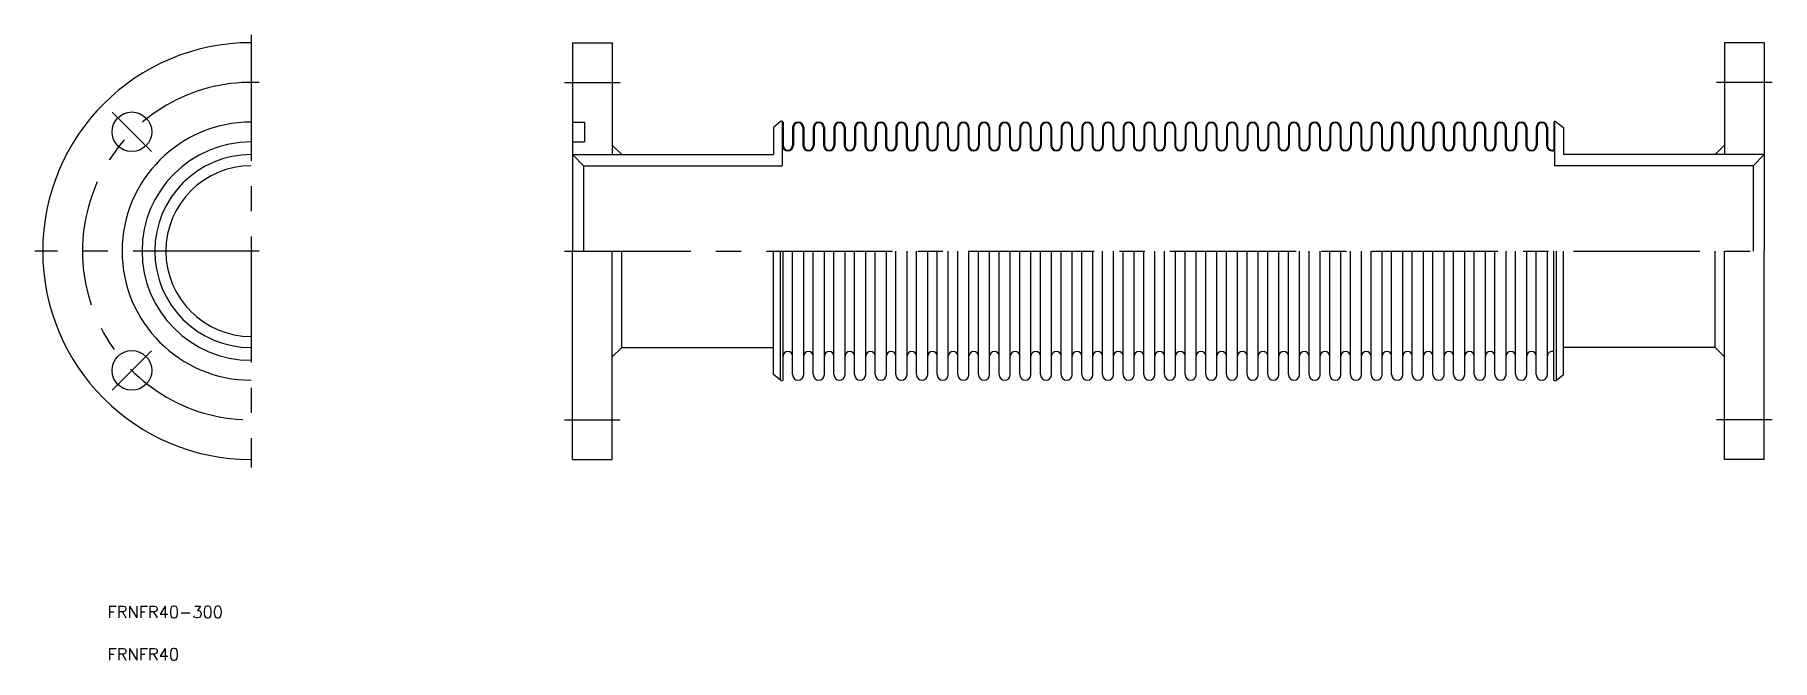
# Model space of a CAD drawing. Extents: x -55 to 383, y -103 to 55.
import ezdxf

# ---------------------------------------------------------------- set-up
doc = ezdxf.new("R2010")
doc.units = 0
doc.linetypes.add('CENTER', pattern=[50.8, 31.75, -6.35, 6.35, -6.35])
doc.layers.get('0').update_dxf_attribs({"linetype": 'CONTINUOUS'})
doc.layers.add('CENTER', color=1, linetype='CENTER')
doc.styles.get("Standard").update_dxf_attribs({"font": 'txt.shx', "height": 3, "bigfont": 'bigfont.shx'})

msp = doc.modelspace()

# ---------------------------------------------------------------- linework, layer by layer
at = {"color": 7, "linetype": 'CONTINUOUS'}
for p, q in [((80.87, 52.5), (80.87, 0)), ((80.87, 52.5), (90.87, 52.5)), ((90.87, 52.5), (90.87, 24.3)), ((370.87, 52.5), (370.87, 24.3)), ((380.87, 52.5), (370.87, 52.5)), ((380.87, 52.5), (380.87, 0)), ((380.87, 52.5), (380.87, 0)), ((80.87, 32.5), (83.87, 32.5)), ((83.87, 32.5), (83.87, 27.5)), ((133.19, 32.65), (131.43, 31.11)), ((131.43, 31.11), (131.43, 24.3)), ((133.67, 32.63), (133.67, 21.5)), ((133.87, 32.5), (133.87, 26.65)), ((136.27, 31.1), (136.27, 26.65)), ((136.47, 31.1), (136.47, 26.65)), ((138.87, 31.1), (138.87, 26.65)), ((139.07, 31.1), (139.07, 26.65)), ((141.47, 31.1), (141.47, 26.65)), ((141.67, 31.1), (141.67, 26.65)), ((144.07, 31.1), (144.07, 26.65)), ((144.27, 31.1), (144.27, 26.65)), ((146.67, 31.1), (146.67, 26.65)), ((146.87, 31.1), (146.87, 26.65)), ((149.27, 31.1), (149.27, 26.65)), ((149.47, 31.1), (149.47, 26.65)), ((151.87, 31.1), (151.87, 26.65)), ((152.07, 31.1), (152.07, 26.65)), ((154.47, 31.1), (154.47, 26.65)), ((154.67, 31.1), (154.67, 26.65)), ((157.07, 31.1), (157.07, 26.65)), ((157.27, 31.1), (157.27, 26.65)), ((159.67, 31.1), (159.67, 26.65)), ((159.87, 31.1), (159.87, 26.65)), ((162.27, 31.1), (162.27, 26.65)), ((162.47, 31.1), (162.47, 26.65)), ((164.87, 31.1), (164.87, 26.65)), ((165.07, 31.1), (165.07, 26.65)), ((167.47, 31.1), (167.47, 26.65)), ((167.67, 31.1), (167.67, 26.65)), ((170.07, 31.1), (170.07, 26.65)), ((170.27, 31.1), (170.27, 26.65)), ((172.67, 31.1), (172.67, 26.65)), ((172.87, 31.1), (172.87, 26.65)), ((175.27, 31.1), (175.27, 26.65)), ((175.47, 31.1), (175.47, 26.65)), ((177.87, 31.1), (177.87, 26.65)), ((178.07, 31.1), (178.07, 26.65)), ((180.47, 31.1), (180.47, 26.65)), ((180.67, 31.1), (180.67, 26.65)), ((183.07, 31.1), (183.07, 26.65)), ((183.27, 31.1), (183.27, 26.65)), ((185.67, 31.1), (185.67, 26.65)), ((185.87, 31.1), (185.87, 26.65)), ((188.27, 31.1), (188.27, 26.65)), ((188.47, 31.1), (188.47, 26.65)), ((190.87, 31.1), (190.87, 26.65)), ((191.07, 31.1), (191.07, 26.65)), ((193.47, 31.1), (193.47, 26.65)), ((193.67, 31.1), (193.67, 26.65)), ((196.07, 31.1), (196.07, 26.65)), ((196.27, 31.1), (196.27, 26.65)), ((198.67, 31.1), (198.67, 26.65)), ((198.87, 31.1), (198.87, 26.65)), ((201.27, 31.1), (201.27, 26.65)), ((201.47, 31.1), (201.47, 26.65)), ((203.87, 31.1), (203.87, 26.65)), ((204.07, 31.1), (204.07, 26.65)), ((206.47, 31.1), (206.47, 26.65)), ((206.67, 31.1), (206.67, 26.65)), ((209.07, 31.1), (209.07, 26.65)), ((209.27, 31.1), (209.27, 26.65)), ((211.67, 31.1), (211.67, 26.65)), ((211.87, 31.1), (211.87, 26.65)), ((214.27, 31.1), (214.27, 26.65)), ((214.47, 31.1), (214.47, 26.65)), ((216.87, 31.1), (216.87, 26.65)), ((217.07, 31.1), (217.07, 26.65)), ((219.47, 31.1), (219.47, 26.65)), ((219.67, 31.1), (219.67, 26.65)), ((222.07, 31.1), (222.07, 26.65)), ((222.27, 31.1), (222.27, 26.65)), ((224.67, 31.1), (224.67, 26.65)), ((224.87, 31.1), (224.87, 26.65)), ((227.27, 31.1), (227.27, 26.65)), ((227.47, 31.1), (227.47, 26.65)), ((229.87, 31.1), (229.87, 26.65)), ((230.07, 31.1), (230.07, 26.65)), ((232.47, 31.1), (232.47, 26.65)), ((232.67, 31.1), (232.67, 26.65)), ((235.07, 31.1), (235.07, 26.65)), ((235.27, 31.1), (235.27, 26.65)), ((237.67, 31.1), (237.67, 26.65)), ((237.87, 31.1), (237.87, 26.65)), ((240.27, 31.1), (240.27, 26.65)), ((240.47, 31.1), (240.47, 26.65)), ((242.87, 31.1), (242.87, 26.65)), ((243.07, 31.1), (243.07, 26.65)), ((245.47, 31.1), (245.47, 26.65)), ((245.67, 31.1), (245.67, 26.65)), ((248.07, 31.1), (248.07, 26.65)), ((248.27, 31.1), (248.27, 26.65)), ((250.67, 31.1), (250.67, 26.65)), ((250.87, 31.1), (250.87, 26.65)), ((253.27, 31.1), (253.27, 26.65)), ((253.47, 31.1), (253.47, 26.65)), ((255.87, 31.1), (255.87, 26.65)), ((256.07, 31.1), (256.07, 26.65)), ((258.47, 31.1), (258.47, 26.65)), ((258.67, 31.1), (258.67, 26.65)), ((261.07, 31.1), (261.07, 26.65)), ((261.27, 31.1), (261.27, 26.65)), ((263.67, 31.1), (263.67, 26.65)), ((263.87, 31.1), (263.87, 26.65)), ((266.27, 31.1), (266.27, 26.65)), ((266.47, 31.1), (266.47, 26.65)), ((268.87, 31.1), (268.87, 26.65)), ((269.07, 31.1), (269.07, 26.65)), ((271.47, 31.1), (271.47, 26.65)), ((271.67, 31.1), (271.67, 26.65)), ((274.07, 31.1), (274.07, 26.65)), ((274.27, 31.1), (274.27, 26.65)), ((276.67, 31.1), (276.67, 26.65)), ((276.87, 31.1), (276.87, 26.65)), ((279.27, 31.1), (279.27, 26.65)), ((279.47, 31.1), (279.47, 26.65)), ((281.87, 31.1), (281.87, 26.65)), ((282.07, 31.1), (282.07, 26.65)), ((284.47, 31.1), (284.47, 26.65)), ((284.67, 31.1), (284.67, 26.65)), ((287.07, 31.1), (287.07, 26.65)), ((287.27, 31.1), (287.27, 26.65)), ((289.67, 31.1), (289.67, 26.65)), ((289.87, 31.1), (289.87, 26.65)), ((292.27, 31.1), (292.27, 26.65)), ((292.47, 31.1), (292.47, 26.65)), ((294.87, 31.1), (294.87, 26.65)), ((295.07, 31.1), (295.07, 26.65)), ((297.47, 31.1), (297.47, 26.65)), ((297.67, 31.1), (297.67, 26.65)), ((300.07, 31.1), (300.07, 26.65)), ((300.27, 31.1), (300.27, 26.65)), ((302.67, 31.1), (302.67, 26.65)), ((302.87, 31.1), (302.87, 26.65)), ((305.27, 31.1), (305.27, 26.65)), ((305.47, 31.1), (305.47, 26.65)), ((307.87, 31.1), (307.87, 26.65)), ((308.07, 31.1), (308.07, 26.65)), ((310.47, 31.1), (310.47, 26.65)), ((310.67, 31.1), (310.67, 26.65)), ((313.07, 31.1), (313.07, 26.65)), ((313.27, 31.1), (313.27, 26.65)), ((315.67, 31.1), (315.67, 26.65)), ((315.87, 31.1), (315.87, 26.65)), ((318.27, 31.1), (318.27, 26.65)), ((318.47, 31.1), (318.47, 26.65)), ((320.87, 31.1), (320.87, 26.65)), ((321.07, 31.1), (321.07, 26.65)), ((323.47, 31.1), (323.47, 26.65)), ((323.67, 31.1), (323.67, 26.65)), ((326.07, 31.1), (326.07, 26.65)), ((326.27, 31.1), (326.27, 26.65)), ((327.87, 32.5), (327.87, 25.52)), ((328.07, 32.63), (328.07, 21.5)), ((328.07, 32.5), (328.07, 25.35)), ((328.56, 32.5), (330.31, 31.11)), ((328.56, 32.5), (330.31, 31.11)), ((330.31, 31.11), (330.31, 30.34)), ((330.31, 31.11), (330.31, 24.3)), ((80.87, 27.5), (83.87, 27.5)), ((90.87, 26.66), (93.26, 24.3)), ((370.87, 26.66), (368.49, 24.3)), ((80.87, 24.3), (131.43, 24.3)), ((80.87, 24.3), (83.67, 21.5)), ((380.87, 24.3), (330.31, 24.3)), ((380.87, 24.3), (378.07, 21.5)), ((83.67, 21.5), (83.67, 0)), ((83.67, 21.5), (133.67, 21.5)), ((378.07, 21.5), (328.07, 21.5)), ((378.07, 21.5), (378.07, 0)), ((80.87, -52.5), (80.87, 0)), ((90.87, -52.5), (90.87, 0)), ((93.26, -24.3), (93.26, 0)), ((131.43, -31.11), (131.43, 0)), ((133.19, -32.5), (133.19, 0)), ((133.87, -32.5), (133.87, 0)), ((136.27, -31.1), (136.27, 0)), ((139.07, -31.1), (139.07, 0)), ((141.47, -31.1), (141.47, 0)), ((144.27, -31.1), (144.27, 0)), ((146.67, -31.1), (146.67, 0)), ((149.47, -31.1), (149.47, 0)), ((151.87, -31.1), (151.87, 0)), ((154.67, -31.1), (154.67, 0)), ((157.07, -31.1), (157.07, 0)), ((159.87, -31.1), (159.87, 0)), ((162.27, -31.1), (162.27, 0)), ((165.07, -31.1), (165.07, 0)), ((167.47, -31.1), (167.47, 0)), ((170.27, -31.1), (170.27, 0)), ((172.67, -31.1), (172.67, 0)), ((175.47, -31.1), (175.47, 0)), ((177.87, -31.1), (177.87, 0)), ((180.67, -31.1), (180.67, 0)), ((183.07, -31.1), (183.07, 0)), ((185.87, -31.1), (185.87, 0)), ((188.27, -31.1), (188.27, 0)), ((191.07, -31.1), (191.07, 0)), ((193.47, -31.1), (193.47, 0)), ((196.27, -31.1), (196.27, 0)), ((198.67, -31.1), (198.67, 0)), ((201.47, -31.1), (201.47, 0)), ((203.87, -31.1), (203.87, 0)), ((206.67, -31.1), (206.67, 0)), ((209.07, -31.1), (209.07, 0)), ((211.87, -31.1), (211.87, 0)), ((214.27, -31.1), (214.27, 0)), ((217.07, -31.1), (217.07, 0)), ((219.47, -31.1), (219.47, 0)), ((222.27, -31.1), (222.27, 0)), ((224.67, -31.1), (224.67, 0)), ((227.47, -31.1), (227.47, 0)), ((229.87, -31.1), (229.87, 0)), ((232.67, -31.1), (232.67, 0)), ((235.07, -31.1), (235.07, 0)), ((237.87, -31.1), (237.87, 0)), ((240.27, -31.1), (240.27, 0)), ((243.07, -31.1), (243.07, 0)), ((245.47, -31.1), (245.47, 0)), ((248.27, -31.1), (248.27, 0)), ((250.67, -31.1), (250.67, 0)), ((253.47, -31.1), (253.47, 0)), ((255.87, -31.1), (255.87, 0)), ((258.67, -31.1), (258.67, 0)), ((261.07, -31.1), (261.07, 0)), ((263.87, -31.1), (263.87, 0)), ((266.27, -31.1), (266.27, 0)), ((269.07, -31.1), (269.07, 0)), ((271.47, -31.1), (271.47, 0)), ((274.27, -31.1), (274.27, 0)), ((276.67, -31.1), (276.67, 0)), ((279.47, -31.1), (279.47, 0)), ((281.87, -31.1), (281.87, 0)), ((284.67, -31.1), (284.67, 0)), ((287.07, -31.1), (287.07, 0)), ((289.87, -31.1), (289.87, 0)), ((292.27, -31.1), (292.27, 0)), ((295.07, -31.1), (295.07, 0)), ((297.47, -31.1), (297.47, 0)), ((300.27, -31.1), (300.27, 0)), ((302.67, -31.1), (302.67, 0)), ((305.47, -31.1), (305.47, 0)), ((307.87, -31.1), (307.87, 0)), ((310.67, -31.1), (310.67, 0)), ((313.07, -31.1), (313.07, 0)), ((315.87, -31.1), (315.87, 0)), ((318.27, -31.1), (318.27, 0)), ((321.07, -31.1), (321.07, 0)), ((323.47, -31.1), (323.47, 0)), ((326.27, -31.1), (326.27, 0)), ((327.87, -32.5), (327.87, 0)), ((328.56, -32.5), (328.56, 0)), ((330.31, -31.11), (330.31, 0)), ((368.49, -24.3), (368.49, 0)), ((370.87, -52.5), (370.87, 0)), ((380.87, -52.5), (380.87, 0)), ((90.87, -26.66), (93.26, -24.3)), ((93.26, -24.3), (131.43, -24.3)), ((368.49, -24.3), (330.31, -24.3)), ((370.87, -26.66), (368.49, -24.3)), ((133.19, -32.5), (131.43, -31.11)), ((328.56, -32.5), (330.31, -31.11)), ((80.87, -52.5), (90.87, -52.5)), ((380.87, -52.5), (370.87, -52.5))]:
    msp.add_line(p, q, dxfattribs=at)
for centre in [(-30.05, 30.05), (-30.05, -30.05)]:
    msp.add_circle(centre, 5, dxfattribs=at)
for centre, radius, start, end in [((0, 0), 52.5, 90, 270), ((0, 0), 32.5, 90, 270), ((133.46, 32.25), 0.483, 30.9733, 124.3805), ((137.67, 31.1), 1.4, 0, 180), ((137.67, 31.1), 1.2, 360, 180), ((142.87, 31.1), 1.4, 0, 180), ((142.87, 31.1), 1.2, 360, 180), ((148.07, 31.1), 1.4, 0, 180), ((148.07, 31.1), 1.2, 360, 180), ((153.27, 31.1), 1.4, 0, 180), ((153.27, 31.1), 1.2, 360, 180), ((158.47, 31.1), 1.4, 0, 180), ((158.47, 31.1), 1.2, 360, 180), ((163.67, 31.1), 1.4, 0, 180), ((163.67, 31.1), 1.2, 360, 180), ((168.87, 31.1), 1.4, 0, 180), ((168.87, 31.1), 1.2, 360, 180), ((174.07, 31.1), 1.4, 0, 180), ((174.07, 31.1), 1.2, 360, 180), ((179.27, 31.1), 1.4, 0, 180), ((179.27, 31.1), 1.2, 360, 180), ((184.47, 31.1), 1.4, 0, 180), ((184.47, 31.1), 1.2, 360, 180), ((189.67, 31.1), 1.4, 0, 180), ((189.67, 31.1), 1.2, 360, 180), ((194.87, 31.1), 1.4, 0, 180), ((194.87, 31.1), 1.2, 360, 180), ((200.07, 31.1), 1.4, 0, 180), ((200.07, 31.1), 1.2, 360, 180), ((205.27, 31.1), 1.4, 0, 180), ((205.27, 31.1), 1.2, 360, 180), ((210.47, 31.1), 1.4, 0, 180), ((210.47, 31.1), 1.2, 360, 180), ((215.67, 31.1), 1.4, 0, 180), ((215.67, 31.1), 1.2, 360, 180), ((220.87, 31.1), 1.4, 0, 180), ((220.87, 31.1), 1.2, 360, 180), ((226.07, 31.1), 1.4, 0, 180), ((226.07, 31.1), 1.2, 360, 180), ((231.27, 31.1), 1.4, 0, 180), ((231.27, 31.1), 1.2, 360, 180), ((236.47, 31.1), 1.4, 0, 180), ((236.47, 31.1), 1.2, 360, 180), ((241.67, 31.1), 1.4, 0, 180), ((241.67, 31.1), 1.2, 360, 180), ((246.87, 31.1), 1.4, 0, 180), ((246.87, 31.1), 1.2, 360, 180), ((252.07, 31.1), 1.4, 0, 180), ((252.07, 31.1), 1.2, 360, 180), ((257.27, 31.1), 1.4, 0, 180), ((257.27, 31.1), 1.2, 360, 180), ((262.47, 31.1), 1.4, 0, 180), ((262.47, 31.1), 1.2, 360, 180), ((267.67, 31.1), 1.4, 0, 180), ((267.67, 31.1), 1.2, 360, 180), ((272.87, 31.1), 1.4, 0, 180), ((272.87, 31.1), 1.2, 360, 180), ((278.07, 31.1), 1.4, 0, 180), ((278.07, 31.1), 1.2, 360, 180), ((283.27, 31.1), 1.4, 0, 180), ((283.27, 31.1), 1.2, 360, 180), ((288.47, 31.1), 1.4, 0, 180), ((288.47, 31.1), 1.2, 360, 180), ((293.67, 31.1), 1.4, 0, 180), ((293.67, 31.1), 1.2, 360, 180), ((298.87, 31.1), 1.4, 0, 180), ((298.87, 31.1), 1.2, 360, 180), ((304.07, 31.1), 1.4, 0, 180), ((304.07, 31.1), 1.2, 360, 180), ((309.27, 31.1), 1.4, 0, 180), ((309.27, 31.1), 1.2, 360, 180), ((314.47, 31.1), 1.4, 0, 180), ((314.47, 31.1), 1.2, 360, 180), ((319.67, 31.1), 1.4, 0, 180), ((319.67, 31.1), 1.2, 360, 180), ((324.87, 31.1), 1.4, 0, 180), ((324.87, 31.1), 1.2, 360, 180), ((328.22, 32.19), 0.464, 42.3166, 137.6834), ((0, 0), 27.5, 90, 270), ((135.07, 26.65), 1.4, 180, 0), ((135.07, 26.65), 1.2, 180, 0), ((140.27, 26.65), 1.4, 180, 0), ((140.27, 26.65), 1.2, 180, 0), ((145.47, 26.65), 1.4, 180, 0), ((145.47, 26.65), 1.2, 180, 0), ((150.67, 26.65), 1.4, 180, 0), ((150.67, 26.65), 1.2, 180, 0), ((155.87, 26.65), 1.4, 180, 0), ((155.87, 26.65), 1.2, 180, 0), ((161.07, 26.65), 1.4, 180, 0), ((161.07, 26.65), 1.2, 180, 0), ((166.27, 26.65), 1.4, 180, 0), ((166.27, 26.65), 1.2, 180, 0), ((171.47, 26.65), 1.4, 180, 0), ((171.47, 26.65), 1.2, 180, 0), ((176.67, 26.65), 1.4, 180, 0), ((176.67, 26.65), 1.2, 180, 0), ((181.87, 26.65), 1.4, 180, 0), ((181.87, 26.65), 1.2, 180, 0), ((187.07, 26.65), 1.4, 180, 0), ((187.07, 26.65), 1.2, 180, 0), ((192.27, 26.65), 1.4, 180, 0), ((192.27, 26.65), 1.2, 180, 0), ((197.47, 26.65), 1.4, 180, 0), ((197.47, 26.65), 1.2, 180, 0), ((202.67, 26.65), 1.4, 180, 0), ((202.67, 26.65), 1.2, 180, 0), ((207.87, 26.65), 1.4, 180, 0), ((207.87, 26.65), 1.2, 180, 0), ((213.07, 26.65), 1.4, 180, 0), ((213.07, 26.65), 1.2, 180, 0), ((218.27, 26.65), 1.4, 180, 0), ((218.27, 26.65), 1.2, 180, 0), ((223.47, 26.65), 1.4, 180, 0), ((223.47, 26.65), 1.2, 180, 0), ((228.67, 26.65), 1.4, 180, 0), ((228.67, 26.65), 1.2, 180, 0), ((233.87, 26.65), 1.4, 180, 0), ((233.87, 26.65), 1.2, 180, 0), ((239.07, 26.65), 1.4, 180, 0), ((239.07, 26.65), 1.2, 180, 0), ((244.27, 26.65), 1.4, 180, 0), ((244.27, 26.65), 1.2, 180, 0), ((249.47, 26.65), 1.4, 180, 0), ((249.47, 26.65), 1.2, 180, 0), ((254.67, 26.65), 1.4, 180, 0), ((254.67, 26.65), 1.2, 180, 0), ((259.87, 26.65), 1.4, 180, 0), ((259.87, 26.65), 1.2, 180, 0), ((265.07, 26.65), 1.4, 180, 0), ((265.07, 26.65), 1.2, 180, 0), ((270.27, 26.65), 1.4, 180, 0), ((270.27, 26.65), 1.2, 180, 0), ((275.47, 26.65), 1.4, 180, 0), ((275.47, 26.65), 1.2, 180, 0), ((280.67, 26.65), 1.4, 180, 0), ((280.67, 26.65), 1.2, 180, 0), ((285.87, 26.65), 1.4, 180, 0), ((285.87, 26.65), 1.2, 180, 0), ((291.07, 26.65), 1.4, 180, 0), ((291.07, 26.65), 1.2, 180, 0), ((296.27, 26.65), 1.4, 180, 0), ((296.27, 26.65), 1.2, 180, 0), ((301.47, 26.65), 1.4, 180, 0), ((301.47, 26.65), 1.2, 180, 0), ((306.67, 26.65), 1.4, 180, 0), ((306.67, 26.65), 1.2, 180, 0), ((311.87, 26.65), 1.4, 180, 0), ((311.87, 26.65), 1.2, 180, 0), ((317.07, 26.65), 1.4, 180, 0), ((317.07, 26.65), 1.2, 180, 0), ((322.27, 26.65), 1.4, 180, 0), ((322.27, 26.65), 1.2, 180, 0), ((327.47, 26.65), 1.4, 180, 295.3769), ((327.47, 26.65), 1.2, 180, 289.4712), ((0, 0), 24.3, 90, 270), ((0, 0), 21.5, 90, 270), ((135.07, -26.45), 1.2, 0, 180), ((140.27, -26.45), 1.2, 0, 180), ((145.47, -26.45), 1.2, 0, 180), ((150.67, -26.45), 1.2, 0, 180), ((155.87, -26.45), 1.2, 0, 180), ((161.07, -26.45), 1.2, 0, 180), ((166.27, -26.45), 1.2, 0, 180), ((171.47, -26.45), 1.2, 0, 180), ((176.67, -26.45), 1.2, 0, 180), ((181.87, -26.45), 1.2, 0, 180), ((187.07, -26.45), 1.2, 0, 180), ((192.27, -26.45), 1.2, 0, 180), ((197.47, -26.45), 1.2, 0, 180), ((202.67, -26.45), 1.2, 0, 180), ((207.87, -26.45), 1.2, 0, 180), ((213.07, -26.45), 1.2, 0, 180), ((218.27, -26.45), 1.2, 0, 180), ((223.47, -26.45), 1.2, 0, 180), ((228.67, -26.45), 1.2, 0, 180), ((233.87, -26.45), 1.2, 0, 180), ((239.07, -26.45), 1.2, 0, 180), ((244.27, -26.45), 1.2, 0, 180), ((249.47, -26.45), 1.2, 0, 180), ((254.67, -26.45), 1.2, 0, 180), ((259.87, -26.45), 1.2, 0, 180), ((265.07, -26.45), 1.2, 0, 180), ((270.27, -26.45), 1.2, 0, 180), ((275.47, -26.45), 1.2, 0, 180), ((280.67, -26.45), 1.2, 0, 180), ((285.87, -26.45), 1.2, 0, 180), ((291.07, -26.45), 1.2, 0, 180), ((296.27, -26.45), 1.2, 0, 180), ((301.47, -26.45), 1.2, 0, 180), ((306.67, -26.45), 1.2, 0, 180), ((311.87, -26.45), 1.2, 0, 180), ((317.07, -26.45), 1.2, 0, 180), ((322.27, -26.45), 1.2, 0, 180), ((327.47, -26.45), 1.2, 70.5288, 180), ((133.53, -32.19), 0.464, 222.3166, 317.6834), ((137.67, -31.1), 1.4, 180, 0), ((142.87, -31.1), 1.4, 180, 0), ((148.07, -31.1), 1.4, 180, 0), ((153.27, -31.1), 1.4, 180, 0), ((158.47, -31.1), 1.4, 180, 0), ((163.67, -31.1), 1.4, 180, 0), ((168.87, -31.1), 1.4, 180, 0), ((174.07, -31.1), 1.4, 180, 0), ((179.27, -31.1), 1.4, 180, 0), ((184.47, -31.1), 1.4, 180, 0), ((189.67, -31.1), 1.4, 180, 0), ((194.87, -31.1), 1.4, 180, 0), ((200.07, -31.1), 1.4, 180, 0), ((205.27, -31.1), 1.4, 180, 0), ((210.47, -31.1), 1.4, 180, 0), ((215.67, -31.1), 1.4, 180, 0), ((220.87, -31.1), 1.4, 180, 0), ((226.07, -31.1), 1.4, 180, 0), ((231.27, -31.1), 1.4, 180, 0), ((236.47, -31.1), 1.4, 180, 0), ((241.67, -31.1), 1.4, 180, 0), ((246.87, -31.1), 1.4, 180, 0), ((252.07, -31.1), 1.4, 180, 0), ((257.27, -31.1), 1.4, 180, 0), ((262.47, -31.1), 1.4, 180, 0), ((267.67, -31.1), 1.4, 180, 0), ((272.87, -31.1), 1.4, 180, 0), ((278.07, -31.1), 1.4, 180, 0), ((283.27, -31.1), 1.4, 180, 0), ((288.47, -31.1), 1.4, 180, 0), ((293.67, -31.1), 1.4, 180, 0), ((298.87, -31.1), 1.4, 180, 0), ((304.07, -31.1), 1.4, 180, 0), ((309.27, -31.1), 1.4, 180, 0), ((314.47, -31.1), 1.4, 180, 0), ((319.67, -31.1), 1.4, 180, 0), ((324.87, -31.1), 1.4, 180, 0), ((328.22, -32.19), 0.464, 222.3166, 317.6834)]:
    msp.add_arc(centre, radius, start, end, dxfattribs=at)
at = {"layer": 'CENTER', "color": 1, "linetype": 'CENTER'}
for p, q in [((0, 54.5), (0, -54.5)), ((78.87, 42.5), (92.87, 42.5)), ((382.87, 42.5), (368.87, 42.5)), ((-25.1, 25.1), (-35, 35)), ((2, 0), (-54.5, 0)), ((78.87, 0), (382.87, 0)), ((-25.1, -25.1), (-35, -35)), ((78.87, -42.5), (92.87, -42.5)), ((382.87, -42.5), (368.87, -42.5))]:
    msp.add_line(p, q, dxfattribs=at)
msp.add_arc((0, 0), 42.5, 87.3037, 272.6963, dxfattribs=at)

# ---------------------------------------------------------------- texts
at = {"color": 7, "linetype": 'CONTINUOUS'}
for s, p in [('FRNFR40-300', (-36.17, -92.4)), ('FRNFR40', (-36.17, -103.05))]:
    msp.add_text(s, height=3, dxfattribs=at).set_placement(p)

doc.saveas('drawing.dxf')
